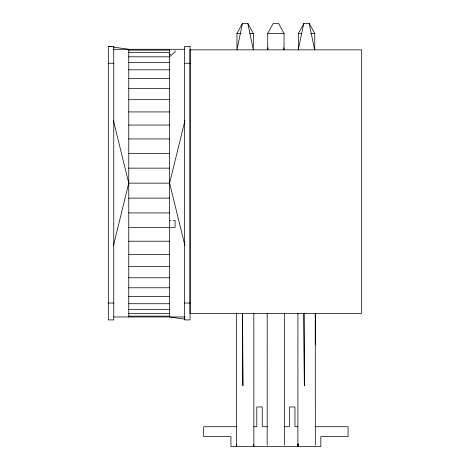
<?xml version="1.0" encoding="UTF-8"?>
<svg xmlns="http://www.w3.org/2000/svg" width="470" height="470" viewBox="0 0 470 470"><rect width="100%" height="100%" fill="white"/><g stroke="black" fill="none" stroke-linecap="round" stroke-linejoin="round"><path stroke-width="0.7" d="M236.475 313.167L236.439 445.113M247.872 23.5L253.318 33.382L253.318 49.855L247.872 23.5L242.42 23.5L236.974 33.382L236.974 49.855L242.426 23.5M267.201 313.602L267.166 445.113M283.604 47.717L284.045 49.855L284.045 33.382L278.598 23.5L273.146 23.5L267.7 33.382L267.7 49.855L268.141 47.717M297.921 313.167L297.886 445.113M315.299 313.408L315.299 344.375M236.663 444.579L236.375 446.5L236.645 444.579M297.821 446.5L298.186 443.939L297.821 446.5L298.186 444.456M298.268 49.855L303.755 23.5L309.319 23.5L314.765 33.382L314.765 49.855M113.429 245.692L128.757 183.136L113.429 120.579M184.939 245.692L169.617 183.136L184.939 120.579M298.421 49.855L298.421 33.382L303.867 23.5M169.617 54.931L170.71 54.079M236.974 33.382L241.063 33.382M249.799 33.382L253.318 33.382M267.7 33.382L284.045 33.382M298.421 33.382L301.946 33.382M310.682 33.382L314.765 33.382M108.323 46.36L113.769 46.36L113.769 319.911L108.323 319.911L108.323 46.36L111.137 46.759M113.429 49.291L184.598 49.291M128.757 50.131L169.617 50.131M128.757 52.646L169.617 52.646M128.757 56.805L169.617 56.805L175.069 51.753L175.069 50.672M128.757 62.545L169.617 62.545M108.323 63.25L113.769 63.25M184.598 63.25L190.05 63.25M128.757 69.807L169.617 69.807M128.757 78.49L169.617 78.49M128.757 88.495L169.617 88.495M128.757 99.687L169.617 99.687M128.757 111.925L169.617 111.925M128.757 125.061L169.617 125.061M128.757 138.932L169.617 138.932M128.757 153.355L169.617 153.355M128.757 168.148L169.617 168.148M128.757 183.136L169.617 183.136M128.757 198.123L169.617 198.123M128.757 212.916L169.617 212.916M169.617 220.448L170.98 220.448M173.025 220.448L175.069 220.448L175.069 227.339L128.757 227.339M128.757 241.21L169.617 241.21M128.757 254.346L169.617 254.346M128.757 266.584L169.617 266.584M128.757 277.776L169.617 277.776M128.757 287.775L169.617 287.775M128.757 296.464L169.617 296.464M108.323 303.021L113.769 303.021M184.598 303.021L190.05 303.021M128.757 303.726L169.617 303.726M128.757 309.466L169.617 309.466M128.757 313.625L169.617 313.625M128.757 316.134L169.617 316.134M113.769 316.98L184.939 316.98M236.434 426.731L203.686 426.731L203.686 436.618L230.929 436.618L230.929 446.5L320.828 446.5L320.828 436.618L348.07 436.618L348.07 426.731L315.323 426.731M253.894 426.731L256.808 426.731L256.808 406.967L262.254 406.967L262.254 426.731L267.271 426.731M284.479 426.731L289.497 426.731L289.497 406.967L294.949 406.967L294.949 426.731L297.857 426.731M113.252 47.065L128.757 49.291L128.757 316.98M185.115 319.206L169.617 316.98L169.617 49.291M309.201 23.5L314.612 49.855M304.037 313.32L304.349 385.823L303.843 313.555M242.591 313.32L242.902 385.823L242.397 313.555M315.282 313.167L315.323 445.113M284.562 313.602L284.597 445.113M253.835 313.167L253.876 445.113M190.05 49.855L190.05 313.408L361.677 313.408L361.677 49.855L190.05 49.855M253.929 446.5L253.577 444.456L253.929 446.5M190.05 46.36L184.598 46.36L184.598 319.911L190.05 319.911L190.05 46.36"/></g></svg>
